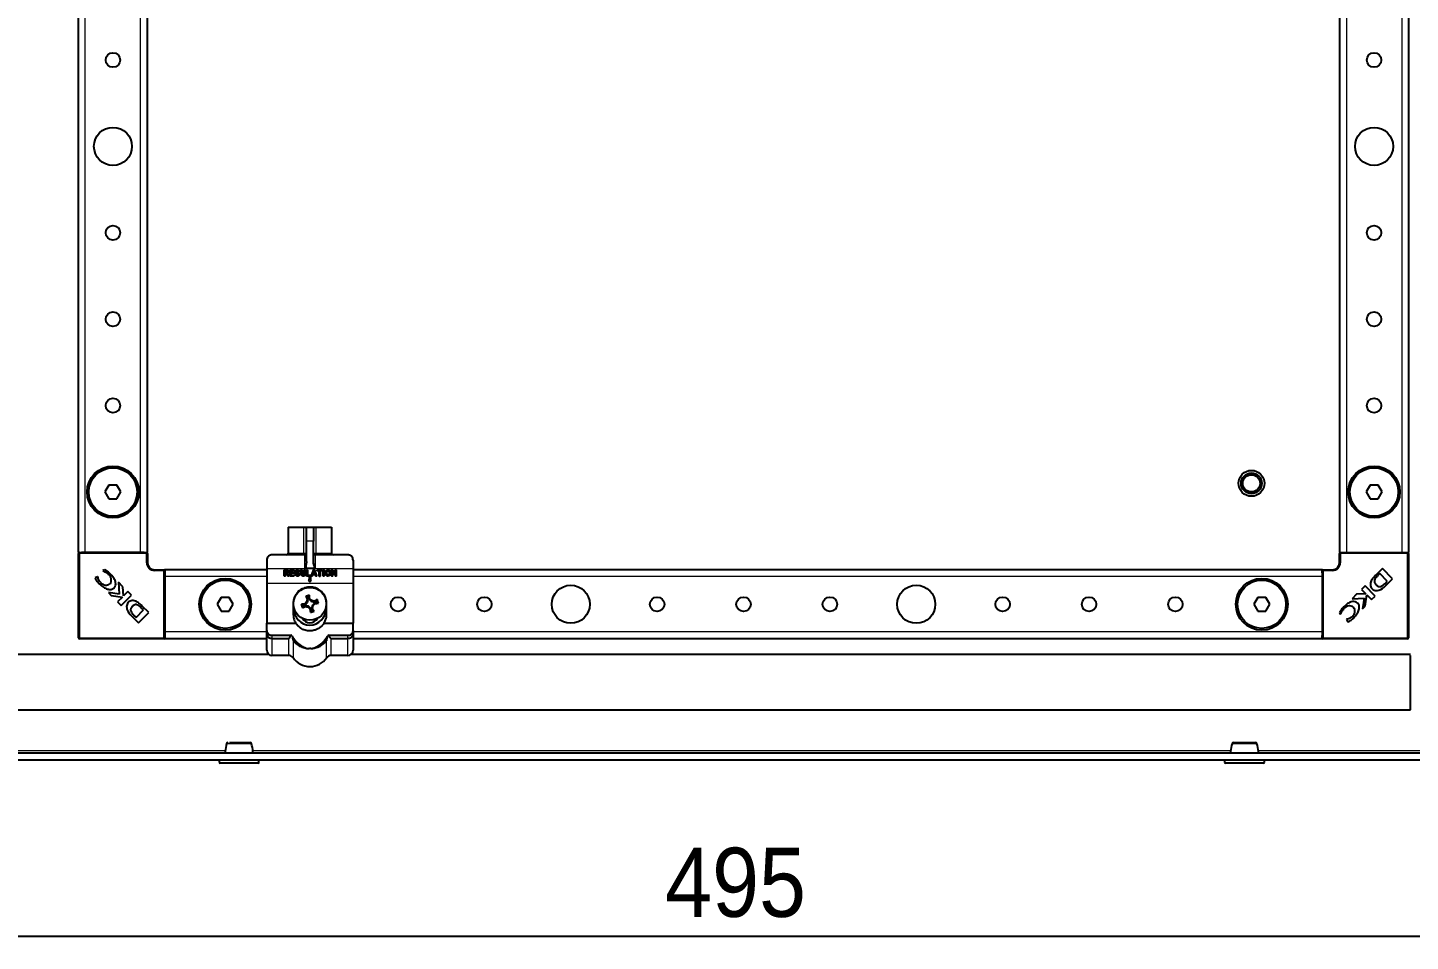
# Model space of a CAD drawing. Header units: millimetres. Extents: x -834 to 1639, y -465 to 1013.
# Drawn here: x -193.9 to 206.3, y -277.7 to -13.3 of the extents above; entities that cross this region are included whole.
import ezdxf

# ---------------------------------------------------------------- set-up
doc = ezdxf.new("R2010")
doc.units = ezdxf.units.MM
doc.linetypes.add('SLD-Сплошная', pattern=[0])
doc.layers.add('FORMAT', color=7, linetype='SLD-Сплошная')
doc.styles.add('SLDTEXTSTYLE0', font='GOTHICI.TTF', dxfattribs={"width": 0.913})
doc.styles.add('SLDTEXTSTYLE1', font='GOTHIC.TTF', dxfattribs={"width": 0.913})
doc.dimstyles.new('SLDDIMSTYLE0', dxfattribs={"dimtxt": 20, "dimasz": 10, "dimexe": 0, "dimexo": 0.0625, "dimgap": 5, "dimtad": 2, "dimdec": 1, "dimrnd": 1e-09, "dimzin": 12, "dimdsep": 46, "dimtxsty": 'SLDTEXTSTYLE0', "dimsah": 1, "dimcen": 0.09, "dimadec": 0, "dimazin": 3, "dimtfac": 1, "dimtofl": 0, "dimtmove": 0, "dimatfit": 3, "dimfxl": 0, "dimfrac": 2, "dimtolj": 1, "dimtzin": 12, "dimarcsym": 0})

# ---------------------------------------------------------------- blocks, each defined once
blk = doc.blocks.new('_D_8')
at = {"layer": 'FORMAT'}
for p, q in [((-234.72, -225.16), (-234.72, -277.15)), ((260.28, -225.16), (260.28, -277.15)), ((-234.72, -276.15), (260.28, -276.15))]:
    blk.add_line(p, q, dxfattribs=at)
for points in [[(-234.72, -276.15), (-224.72, -277.69), (-224.72, -274.61)], [(260.28, -276.15), (250.28, -274.61), (250.28, -277.69)]]:
    blk.add_solid(points, dxfattribs=at)
at = {"layer": 'FORMAT', "insert": (-9.39, -250.6), "char_height": 20, "attachment_point": 1, "style": 'SLDTEXTSTYLE1'}
blk.add_mtext('495', dxfattribs=at)

msp = doc.modelspace()

# ---------------------------------------------------------------- linework, layer by layer
at = {"color": 7, "linetype": 'SLD-Сплошная', "lineweight": 25}
for p, q in [((-179.22, -165.15), (-179.22, 669.85)), ((-159.22, -165.15), (-159.22, 669.85)), ((185.78, 669.85), (185.78, -165.15)), ((205.78, 669.85), (205.78, -165.15)), ((-170.38, -145.65), (-171.53, -147.65)), ((-171.53, -147.65), (-170.38, -149.65)), ((-168.07, -145.65), (-170.38, -145.65)), ((-166.91, -147.65), (-168.07, -145.65)), ((-168.07, -149.65), (-166.91, -147.65)), ((194.62, -145.65), (193.47, -147.65)), ((193.47, -147.65), (194.62, -149.65)), ((196.93, -145.65), (194.62, -145.65)), ((198.09, -147.65), (196.93, -145.65)), ((196.93, -149.65), (198.09, -147.65)), ((-170.38, -149.65), (-168.07, -149.65)), ((194.62, -149.65), (196.93, -149.65)), ((-118.47, -157.85), (-118.47, -165.35)), ((-118.47, -157.85), (-113.95, -157.85)), ((-113.95, -157.85), (-113.22, -157.85)), ((-113.22, -157.85), (-111.22, -157.85)), ((-113.22, -161.85), (-113.22, -157.85)), ((-111.22, -157.85), (-111.22, -161.85)), ((-111.22, -157.85), (-110.5, -157.85)), ((-110.5, -157.85), (-105.97, -157.85)), ((-105.97, -157.85), (-105.97, -165.35)), ((-113.22, -167.79), (-113.22, -161.85)), ((-111.22, -167.78), (-111.22, -161.85)), ((-178.92, -165.15), (-179.22, -165.15)), ((-179.22, -189.85), (-179.22, -165.45)), ((-178.92, -165.15), (-178.28, -165.15)), ((-177.22, -165.15), (-178.28, -165.15)), ((-161.22, -165.15), (-177.22, -165.15)), ((-160.17, -165.15), (-161.22, -165.15)), ((-160.17, -165.15), (-159.52, -165.15)), ((-159.22, -165.15), (-159.52, -165.15)), ((-159.22, -165.45), (-159.22, -168.15)), ((-124.72, -167.35), (-124.72, -169.85)), ((-113.72, -165.85), (-123.22, -165.85)), ((-101.22, -165.85), (-110.72, -165.85)), ((-99.72, -167.35), (-99.72, -169.85)), ((185.78, -165.15), (186.08, -165.15)), ((185.78, -168.15), (185.78, -165.45)), ((186.08, -165.15), (186.72, -165.15)), ((186.72, -165.15), (187.78, -165.15)), ((187.78, -165.15), (203.78, -165.15)), ((203.78, -165.15), (204.83, -165.15)), ((204.83, -165.15), (205.48, -165.15)), ((205.48, -165.15), (205.78, -165.15)), ((205.78, -165.45), (205.78, -189.85)), ((-171.6, -170.15), (-172.11, -170.4)), ((-172.11, -170.4), (-172, -170.51)), ((-157.22, -170.15), (-154.52, -170.15)), ((-124.72, -170.15), (-154.22, -170.15)), ((-154.22, -170.15), (-154.22, -170.45)), ((-154.22, -170.45), (-154.22, -171.09)), ((-154.22, -171.09), (-154.22, -172.15)), ((-124.72, -169.85), (-124.72, -174.1)), ((-119.63, -171.86), (-119.63, -170.2)), ((-119.63, -170.2), (-118.87, -170.2)), ((-118.87, -170.46), (-119.37, -170.46)), ((-119.37, -170.46), (-119.37, -170.97)), ((-119.37, -170.97), (-118.78, -170.97)), ((-119.08, -171.23), (-119.37, -171.23)), ((-119.37, -171.23), (-119.37, -171.86)), ((-118.58, -171.94), (-119.08, -171.23)), ((-118.77, -171.23), (-118.37, -171.8)), ((-118.02, -171.97), (-118.02, -170.2)), ((-118.02, -170.2), (-116.96, -170.2)), ((-116.96, -171.97), (-118.02, -171.97)), ((-116.96, -170.46), (-117.76, -170.46)), ((-117.76, -170.46), (-117.76, -170.87)), ((-117.76, -170.87), (-117.01, -170.87)), ((-117.01, -171.13), (-117.76, -171.13)), ((-117.76, -171.13), (-117.76, -171.71)), ((-117.76, -171.71), (-116.96, -171.71)), ((-115.69, -171.04), (-115.2, -171.04)), ((-115.49, -171.3), (-115.69, -171.3)), ((-115.2, -171.04), (-115.2, -171.34)), ((-114.76, -171.39), (-114.76, -170.31)), ((-114.5, -170.31), (-114.5, -171.39)), ((-113.76, -171.37), (-113.76, -170.31)), ((-113.49, -170.31), (-113.49, -171.37)), ((-113.21, -172), (-113.21, -170.33)), ((-112.14, -172), (-113.21, -172)), ((-112.94, -170.33), (-112.94, -171.73)), ((-112.94, -171.73), (-112.14, -171.73)), ((-111.78, -171.82), (-111.21, -170.28)), ((-111.44, -171.66), (-111.54, -171.91)), ((-110.63, -171.66), (-111.44, -171.66)), ((-111.05, -170.52), (-111.35, -171.4)), ((-111.35, -171.4), (-110.72, -171.4)), ((-110.72, -171.4), (-111.05, -170.52)), ((-110.89, -170.3), (-110.29, -171.82)), ((-110.54, -171.9), (-110.63, -171.66)), ((-109.54, -170.46), (-109.96, -170.46)), ((-109.95, -170.2), (-108.84, -170.2)), ((-109.54, -171.93), (-109.54, -170.46)), ((-108.83, -170.46), (-109.23, -170.46)), ((-109.23, -170.46), (-109.23, -171.93)), ((-108.36, -171.86), (-108.36, -170.33)), ((-108.1, -170.33), (-108.1, -171.86)), ((-105.94, -171.86), (-105.94, -170.3)), ((-104.84, -171.89), (-105.68, -170.62)), ((-105.68, -170.62), (-105.68, -171.86)), ((-105.67, -170.26), (-104.86, -171.49)), ((-104.86, -171.49), (-104.86, -170.31)), ((-104.6, -170.31), (-104.6, -171.86)), ((-99.72, -169.85), (-99.72, -174.1)), ((180.78, -170.15), (-99.72, -170.15)), ((180.78, -170.15), (180.78, -170.45)), ((180.78, -171.09), (180.78, -170.45)), ((180.78, -171.09), (180.78, -172.15)), ((181.08, -170.15), (183.78, -170.15)), ((196.28, -171.68), (196.26, -171.7)), ((198.17, -169.79), (196.28, -171.68)), ((197.43, -171.27), (196.77, -171.95)), ((199.61, -173.46), (197.43, -171.27)), ((201.13, -172.75), (198.17, -169.79)), ((-173.68, -172.21), (-174.37, -172.54)), ((-173.54, -172.35), (-173.68, -172.21)), ((-167.64, -173.77), (-167.46, -177.25)), ((-166.35, -175.06), (-167.64, -173.77)), ((-166.17, -177.72), (-166.35, -175.06)), ((-154.22, -172.15), (-154.22, -188.15)), ((-124.72, -174.1), (-124.72, -185.6)), ((-112.47, -173.2), (-112.72, -173.2)), ((-112.72, -173.2), (-112.22, -173.7)), ((-111.97, -172.2), (-112.47, -172.2)), ((-112.47, -172.2), (-112.47, -173.2)), ((-112.22, -173.7), (-111.72, -173.2)), ((-111.97, -173.2), (-111.97, -172.2)), ((-111.72, -173.2), (-111.97, -173.2)), ((-99.72, -174.1), (-99.72, -185.6)), ((180.78, -172.15), (180.78, -188.15)), ((193.17, -174.8), (192.11, -175.86)), ((192.11, -175.86), (193.35, -177.1)), ((196.13, -177.76), (193.17, -174.8)), ((198.89, -174.2), (199.61, -173.46)), ((199.14, -174.74), (201.13, -172.75)), ((-170.55, -176.78), (-169.76, -177.57)), ((-167.46, -177.25), (-170.55, -176.78)), ((-169.76, -177.57), (-166.49, -178.06)), ((-166.49, -178.06), (-167.88, -179.45)), ((-167.88, -179.45), (-166.83, -180.5)), ((-166.83, -180.5), (-163.87, -177.54)), ((-164.93, -176.48), (-166.17, -177.72)), ((-163.87, -177.54), (-164.93, -176.48)), ((-137.88, -178.15), (-139.03, -180.15)), ((-135.57, -178.15), (-137.88, -178.15)), ((-134.41, -180.15), (-135.57, -178.15)), ((-117.07, -180), (-117.07, -183)), ((-113.63, -180.29), (-113.73, -180.07)), ((-113.63, -180.29), (-112.96, -179.59)), ((-113.13, -177.96), (-113.43, -177.84)), ((-112.96, -179.59), (-113.17, -179.48)), ((-113.13, -177.96), (-112.55, -177.79)), ((-112.73, -178.65), (-113.13, -177.96)), ((-112.73, -178.65), (-112.97, -178.69)), ((-112.96, -179.59), (-112.73, -178.65)), ((-112.55, -177.79), (-112.36, -177.53)), ((-112.55, -177.79), (-112.52, -178.59)), ((-112.52, -178.59), (-112.3, -178.49)), ((-112.52, -178.59), (-111.82, -179.26)), ((-111.82, -179.26), (-111.7, -179.05)), ((-111.82, -179.26), (-110.88, -179.49)), ((-110.82, -179.7), (-111.49, -180.4)), ((-110.88, -179.49), (-110.91, -179.25)), ((-110.88, -179.49), (-110.19, -179.09)), ((-110.02, -179.67), (-110.82, -179.7)), ((-110.82, -179.7), (-110.72, -179.92)), ((-110.19, -179.09), (-110.07, -178.78)), ((-110.19, -179.09), (-110.02, -179.67)), ((-110.02, -179.67), (-109.75, -179.86)), ((-107.37, -183), (-107.37, -180)), ((162.12, -178.15), (160.97, -180.15)), ((164.43, -178.15), (162.12, -178.15)), ((165.59, -180.15), (164.43, -178.15)), ((190.69, -177.27), (189.41, -178.56)), ((189.41, -178.56), (192.88, -178.38)), ((193.35, -177.1), (190.69, -177.27)), ((192.88, -178.38), (192.41, -181.48)), ((193.2, -180.68), (193.69, -177.41)), ((193.69, -177.41), (195.08, -178.8)), ((195.08, -178.8), (196.13, -177.76)), ((-163.82, -183.51), (-161.83, -185.5)), ((-163.27, -183.26), (-162.53, -183.98)), ((-162.53, -183.98), (-160.35, -181.79)), ((-161.83, -185.5), (-158.87, -182.54)), ((-160.35, -181.79), (-161.03, -181.14)), ((-160.76, -180.65), (-160.78, -180.63)), ((-158.87, -182.54), (-160.76, -180.65)), ((-139.03, -180.15), (-137.88, -182.15)), ((-137.88, -182.15), (-135.57, -182.15)), ((-135.57, -182.15), (-134.41, -180.15)), ((-116.87, -181.5), (-117.07, -181.5)), ((-114.43, -180.32), (-114.69, -180.13)), ((-114.43, -180.32), (-113.63, -180.29)), ((-114.26, -180.91), (-114.43, -180.32)), ((-114.26, -180.91), (-114.38, -181.21)), ((-113.57, -180.5), (-114.26, -180.91)), ((-113.57, -180.5), (-113.53, -180.75)), ((-112.63, -180.73), (-113.57, -180.5)), ((-112.63, -180.73), (-112.74, -180.95)), ((-111.93, -181.4), (-112.63, -180.73)), ((-111.93, -181.4), (-112.15, -181.5)), ((-111.9, -182.2), (-112.09, -182.47)), ((-111.9, -182.2), (-111.93, -181.4)), ((-111.31, -182.03), (-111.9, -182.2)), ((-111.49, -180.4), (-111.72, -181.34)), ((-111.72, -181.34), (-111.47, -181.31)), ((-111.72, -181.34), (-111.31, -182.03)), ((-111.49, -180.4), (-111.27, -180.52)), ((-111.31, -182.03), (-111.01, -182.15)), ((-107.37, -181.5), (-107.57, -181.5)), ((160.97, -180.15), (162.12, -182.15)), ((162.12, -182.15), (164.43, -182.15)), ((164.43, -182.15), (165.59, -180.15)), ((185.78, -182.52), (186.03, -183.03)), ((186.03, -183.03), (186.14, -182.92)), ((192.41, -181.48), (193.2, -180.68)), ((-124.72, -187.74), (-124.72, -185.6)), ((-124.72, -185.6), (-116.32, -185.6)), ((-124.72, -188.65), (-124.72, -187.74)), ((-108.13, -185.6), (-99.72, -185.6)), ((-99.72, -187.74), (-99.72, -185.6)), ((-99.72, -187.74), (-99.72, -188.65)), ((187.98, -184.46), (187.84, -184.6)), ((187.84, -184.6), (188.17, -185.29)), ((-154.52, -190.15), (-178.92, -190.15)), ((-154.22, -188.15), (-154.22, -189.2)), ((-154.22, -189.2), (-154.22, -189.85)), ((-154.22, -189.85), (-154.22, -190.15)), ((-124.72, -190.15), (-154.22, -190.15)), ((-124.72, -193.45), (-124.72, -188.65)), ((-123.22, -189.13), (-117.71, -189.13)), ((-123.22, -190.03), (-118.31, -190.03)), ((-106.74, -189.13), (-101.22, -189.13)), ((-106.13, -190.03), (-101.22, -190.03)), ((-99.72, -188.65), (-99.72, -193.45)), ((180.78, -190.15), (-99.72, -190.15)), ((180.78, -188.15), (180.78, -189.2)), ((180.78, -189.85), (180.78, -189.2)), ((180.78, -189.85), (180.78, -190.15)), ((205.48, -190.15), (181.08, -190.15)), ((-124.12, -194.65), (-223.97, -194.65)), ((-118.31, -194.95), (-123.22, -194.95)), ((-101.22, -194.95), (-106.13, -194.95)), ((206.28, -194.65), (-100.32, -194.65)), ((206.28, -210.65), (206.28, -194.97)), ((-226.72, -210.65), (206.28, -210.65)), ((-232.42, -223.15), (257.98, -223.15)), ((155.2, -220.15), (161.39, -220.15)), ((-232.42, -225.15), (257.98, -225.15)), ((-138.47, -225.15), (-138.47, -225.9)), ((-127.22, -226.15), (-138.22, -226.15)), ((-126.97, -225.9), (-126.97, -225.15)), ((152.53, -225.15), (152.53, -225.9)), ((161.29, -226.15), (152.78, -226.15)), ((163.78, -226.15), (161.29, -226.15)), ((164.03, -225.9), (164.03, -225.15))]:
    msp.add_line(p, q, dxfattribs=at)
at = {"color": 7, "linetype": 'SLD-Сплошная', "lineweight": 18}
for p, q in [((-177.22, -165.15), (-177.22, 669.85)), ((-161.22, -165.15), (-161.22, 669.85)), ((187.78, 669.85), (187.78, -165.15)), ((203.78, 669.85), (203.78, -165.15)), ((-113.95, -165.35), (-113.95, -157.85)), ((-110.5, -157.85), (-110.5, -165.35)), ((-111.22, -161.85), (-113.22, -161.85)), ((-179.22, -165.45), (-178.92, -165.45)), ((-178.92, -165.15), (-178.92, -165.45)), ((-178.92, -165.45), (-178.92, -189.85)), ((-159.52, -165.45), (-178.92, -165.45)), ((-159.52, -165.15), (-159.52, -165.45)), ((-159.52, -168.15), (-159.52, -165.45)), ((-159.52, -165.45), (-159.22, -165.45)), ((-118.47, -165.35), (-113.95, -165.35)), ((-113.95, -165.35), (-113.22, -165.35)), ((-113.72, -169.85), (-113.72, -165.85)), ((-113.22, -169.85), (-113.22, -167.79)), ((-111.22, -165.35), (-110.5, -165.35)), ((-110.72, -165.85), (-110.72, -169.77)), ((-110.5, -165.35), (-105.97, -165.35)), ((185.78, -165.45), (186.08, -165.45)), ((186.08, -165.45), (186.08, -165.15)), ((186.08, -165.45), (186.08, -168.15)), ((205.48, -165.45), (186.08, -165.45)), ((205.48, -165.45), (205.48, -165.15)), ((205.48, -189.85), (205.48, -165.45)), ((205.48, -165.45), (205.78, -165.45)), ((-159.22, -168.15), (-159.52, -168.15)), ((-157.22, -170.15), (-157.22, -170.45)), ((-154.52, -170.45), (-157.22, -170.45)), ((-154.52, -170.15), (-154.52, -170.45)), ((-154.52, -189.85), (-154.52, -170.45)), ((-154.52, -170.45), (-154.22, -170.45)), ((-113.72, -169.85), (-124.72, -169.85)), ((-99.72, -169.85), (-113.22, -169.85)), ((180.78, -170.45), (181.08, -170.45)), ((181.08, -170.45), (181.08, -170.15)), ((183.78, -170.45), (181.08, -170.45)), ((181.08, -170.45), (181.08, -189.85)), ((183.78, -170.15), (183.78, -170.45)), ((185.78, -168.15), (186.08, -168.15)), ((-124.72, -172.15), (-154.22, -172.15)), ((-99.72, -174.1), (-124.72, -174.1)), ((180.78, -172.15), (-99.72, -172.15)), ((-178.92, -189.85), (-179.22, -189.85)), ((-178.92, -189.85), (-154.52, -189.85)), ((-178.92, -189.85), (-178.92, -190.15)), ((-154.52, -189.85), (-154.52, -190.15)), ((-154.52, -189.85), (-154.22, -189.85)), ((-124.72, -188.15), (-154.22, -188.15)), ((-123.22, -189.13), (-123.22, -190.03)), ((-123.22, -190.03), (-123.22, -194.95)), ((-118.31, -194.95), (-118.31, -190.03)), ((-117.08, -190.63), (-117.08, -195.6)), ((-107.37, -195.6), (-107.37, -190.63)), ((-106.13, -190.03), (-106.13, -194.95)), ((-101.22, -190.03), (-101.22, -189.13)), ((-101.22, -194.95), (-101.22, -190.03)), ((180.78, -188.15), (-99.72, -188.15)), ((180.78, -189.85), (181.08, -189.85)), ((181.08, -189.85), (205.48, -189.85)), ((181.08, -190.15), (181.08, -189.85)), ((205.48, -189.85), (205.48, -190.15)), ((205.48, -189.85), (205.78, -189.85)), ((-136.69, -222.55), (-232.12, -222.55)), ((154.31, -222.55), (-128.75, -222.55)), ((257.68, -222.55), (162.25, -222.55)), ((-138.47, -225.9), (-126.97, -225.9)), ((152.53, -225.9), (161.42, -225.9)), ((161.42, -225.9), (164.03, -225.9))]:
    msp.add_line(p, q, dxfattribs=at)
at = {"color": 7, "linetype": 'SLD-Сплошная', "lineweight": 18, "flags": 128}
for points in [[(-113.95, -165.35), (-113.95, -165.44), (-113.96, -165.54), (-113.97, -165.62), (-113.99, -165.7), (-114.01, -165.76), (-114.03, -165.81), (-114.06, -165.84), (-114.08, -165.85)], [(-110.36, -165.85), (-110.39, -165.84), (-110.41, -165.81), (-110.44, -165.76), (-110.46, -165.7), (-110.48, -165.62), (-110.49, -165.54), (-110.5, -165.44), (-110.5, -165.35)]]:
    msp.add_lwpolyline(points, dxfattribs=at)
at = {"color": 7, "linetype": 'SLD-Сплошная', "lineweight": 25}
for centre, radius in [((-169.22, -22.65), 2.1), ((195.78, -22.65), 2.1), ((-169.22, -47.65), 5.5), ((195.78, -47.65), 5.5), ((-169.22, -72.65), 2.1), ((195.78, -72.65), 2.1), ((-169.22, -97.65), 2.1), ((195.78, -97.65), 2.1), ((-169.22, -122.65), 2.1), ((195.78, -122.65), 2.1), ((-169.22, -147.65), 7.5), ((-169.22, -147.65), 7), ((160.28, -145.15), 3.75), ((160.28, -145.15), 3), ((160.28, -145.15), 2.5), ((195.78, -147.65), 7.5), ((195.78, -147.65), 7), ((-136.72, -180.15), 7.5), ((-136.72, -180.15), 7), ((-112.22, -180), 4.75), ((-36.72, -180.15), 5.5), ((63.28, -180.15), 5.5), ((163.28, -180.15), 7.5), ((163.28, -180.15), 7), ((-86.72, -180.15), 2.1), ((-61.72, -180.15), 2.1), ((-11.72, -180.15), 2.1), ((13.28, -180.15), 2.1), ((38.28, -180.15), 2.1), ((88.28, -180.15), 2.1), ((113.28, -180.15), 2.1), ((138.28, -180.15), 2.1)]:
    msp.add_circle(centre, radius, dxfattribs=at)
for centre, radius, start, end in [((-178.92, -165.45), 0.3, 90, 180), ((-159.52, -165.45), 0.3, 0, 90), ((-118.97, -165.35), 0.5, 270, 0), ((-113.72, -165.35), 0.5, 270, 0), ((-110.72, -165.35), 0.5, 180, 270), ((-105.47, -165.35), 0.5, 180, 270), ((186.08, -165.45), 0.3, 90, 180), ((205.48, -165.45), 0.3, 0, 90), ((-171.63, -173.07), 1.94, 323.3097, 52.3464), ((-157.22, -168.15), 2, 180, 270), ((-154.52, -170.45), 0.3, 0, 90), ((181.08, -170.45), 0.3, 90, 180), ((183.78, -168.15), 2, 270, 0), ((-171.23, -172.64), 1.97, 218.454, 305.887), ((195.48, -171.54), 4.87, 290.3445, 318.7777), ((194.7, -169.72), 6.12, 306.9888, 313.0744), ((-109.66, -249), 69.05, 93.3769, 94.1768), ((-58.35, -231.55), 75.61, 136.4711, 137.0889), ((-91.93, -249.56), 74.88, 105.834, 106.6907), ((-52.67, -145.06), 69.05, 208.3479, 209.1477), ((-39.79, -197.7), 75.61, 165.4358, 166.0536), ((-181.22, -182.56), 69.05, 3.3769, 4.1768), ((-163.78, -233.87), 75.61, 46.4711, 47.0889), ((-129.93, -252.43), 75.61, 75.4358, 76.0536), ((-166.09, -128.44), 75.61, 316.4711, 317.0889), ((-77.28, -239.55), 69.05, 118.3479, 119.1477), ((-114.78, -111), 69.05, 273.3769, 274.1768), ((-181.79, -200.29), 74.88, 15.834, 16.6907), ((-160.61, -179.85), 4.87, 200.3445, 228.7777), ((-158.8, -179.07), 6.12, 216.9888, 223.0744), ((-112.22, -181.5), 4.65, 180, 0), ((-42.66, -159.7), 74.88, 195.834, 196.6907), ((-147.16, -120.44), 69.05, 298.3479, 299.1477), ((-94.52, -107.56), 75.61, 255.4358, 256.0536), ((-60.67, -126.13), 75.61, 226.4711, 227.0889), ((-43.22, -177.44), 69.05, 183.3769, 184.1768), ((-132.52, -110.43), 74.88, 285.834, 286.6907), ((-184.65, -162.29), 75.61, 345.4358, 346.0536), ((-171.78, -214.94), 69.05, 28.3479, 29.1477), ((188.7, -182.55), 1.94, 53.3097, 142.3464), ((188.27, -182.15), 1.97, 308.454, 35.887), ((-112.22, -183), 2.5, 209.1764, 330.8236), ((-178.92, -189.85), 0.3, 180, 270), ((-154.52, -189.85), 0.3, 270, 0), ((181.08, -189.85), 0.3, 180, 270), ((205.48, -189.85), 0.3, 270, 0), ((-123.22, -193.45), 1.5, 180, 270), ((-118.31, -196.45), 1.5, 34.5604, 90), ((-112.22, -192.25), 5.9, 214.5604, 325.4396), ((-106.13, -196.45), 1.5, 90, 145.4396), ((-101.22, -193.45), 1.5, 270, 0), ((-135.83, -220.65), 0.5, 89.954, 164.439), ((-129.61, -220.65), 0.5, 15.4585, 90.0363), ((155.17, -220.65), 0.5, 89.9772, 164.9354), ((161.39, -220.65), 0.5, 14.5352, 90.0018), ((-138.22, -225.9), 0.25, 180, 270), ((-127.22, -225.9), 0.25, 270, 0), ((152.78, -225.9), 0.25, 180, 270), ((163.78, -225.9), 0.25, 270, 0)]:
    msp.add_arc(centre, radius, start, end, dxfattribs=at)
at = {"color": 7, "linetype": 'SLD-Сплошная', "lineweight": 18}
for centre, start, end in [((-157.22, -168.15), 180, 270), ((183.78, -168.15), 270, 0)]:
    msp.add_arc(centre, 2.3, start, end, dxfattribs=at)
at = {"color": 7, "linetype": 'SLD-Сплошная', "lineweight": 25}
msp.add_ellipse((15315.96, -169.85), major_axis=(15429.18, 0), ratio=0.000259, start_param=3.123591, end_param=3.141593, dxfattribs=at)
for points, knots in [([(-123.22, -165.85), (-123.22, -165.85), (-123.29, -165.85), (-123.64, -165.87), (-124.17, -166.11), (-124.64, -166.69), (-124.7, -167.16), (-124.72, -167.35)], [0, 0, 0, 0, 0.003231, 0.101221, 0.514725, 0.80586, 1, 1, 1, 1]), ([(-113.22, -167.79), (-113.26, -168.12), (-113.34, -168.82), (-113.6, -169.49), (-113.72, -169.84), (-113.72, -169.85)], [0, 0, 0, 0, 0.475461, 0.994056, 1, 1, 1, 1]), ([(-110.72, -169.77), (-110.72, -169.77), (-110.73, -169.77), (-110.73, -169.77), (-110.75, -169.75), (-110.78, -169.67), (-110.9, -169.34), (-111.12, -168.71), (-111.19, -168.11), (-111.22, -167.78)], [0, 0, 0, 0, 0.00167, 0.003889, 0.009531, 0.034361, 0.132751, 0.526214, 1, 1, 1, 1]), ([(-99.72, -167.35), (-99.75, -167.16), (-99.8, -166.69), (-100.27, -166.11), (-100.8, -165.87), (-101.15, -165.85), (-101.22, -165.85), (-101.22, -165.85)], [0, 0, 0, 0, 0.19414, 0.485275, 0.898779, 0.996769, 1, 1, 1, 1]), ([(-172, -170.51), (-171.68, -170.65), (-171.11, -170.91), (-170.65, -171.34), (-170.44, -171.54)], [0, 0, 0, 0, 0.547643, 1, 1, 1, 1]), ([(-170.08, -171.25), (-170.35, -171.01), (-170.81, -170.58), (-171.36, -170.28), (-171.6, -170.15)], [0, 0, 0, 0, 0.577653, 1, 1, 1, 1]), ([(-168.96, -175.48), (-168.83, -175.32), (-168.54, -174.98), (-168.38, -174.29), (-168.51, -173.41), (-169.07, -172.34), (-169.71, -171.65), (-170.08, -171.25)], [0, 0, 0, 0, 0.1305321, 0.2660311, 0.4239974, 0.666819, 1, 1, 1, 1]), ([(-119.51, -172), (-119.53, -172), (-119.57, -171.99), (-119.61, -171.96), (-119.63, -171.91), (-119.63, -171.88), (-119.63, -171.86)], [0, 0, 0, 0, 0.280437, 0.558281, 0.778899, 1, 1, 1, 1]), ([(-119.37, -171.86), (-119.37, -171.88), (-119.37, -171.93), (-119.41, -171.98), (-119.46, -171.99), (-119.49, -172), (-119.51, -172)], [0, 0, 0, 0, 0.2804979, 0.5583245, 0.7788676, 1, 1, 1, 1]), ([(-118.87, -170.2), (-118.8, -170.2), (-118.66, -170.22), (-118.55, -170.3), (-118.5, -170.34)], [0, 0, 0, 0, 0.559747, 1, 1, 1, 1]), ([(-118.68, -170.53), (-118.71, -170.51), (-118.77, -170.47), (-118.84, -170.46), (-118.87, -170.46)], [0, 0, 0, 0, 0.559136, 1, 1, 1, 1]), ([(-118.78, -170.97), (-118.76, -170.96), (-118.72, -170.95), (-118.69, -170.93), (-118.67, -170.92)], [0, 0, 0, 0, 0.558174, 1, 1, 1, 1]), ([(-118.53, -171.14), (-118.57, -171.17), (-118.65, -171.21), (-118.73, -171.22), (-118.77, -171.23)], [0, 0, 0, 0, 0.56031, 1, 1, 1, 1]), ([(-118.6, -170.72), (-118.6, -170.68), (-118.61, -170.61), (-118.66, -170.55), (-118.68, -170.53)], [0, 0, 0, 0, 0.559692, 1, 1, 1, 1]), ([(-118.67, -170.92), (-118.66, -170.9), (-118.63, -170.88), (-118.6, -170.81), (-118.6, -170.76), (-118.6, -170.72)], [0, 0, 0, 0, 0.279917, 0.56006, 1, 1, 1, 1]), ([(-118.49, -172), (-118.5, -172), (-118.52, -171.99), (-118.56, -171.98), (-118.57, -171.95), (-118.58, -171.94)], [0, 0, 0, 0, 0.28022, 0.561305, 1, 1, 1, 1]), ([(-118.34, -170.72), (-118.34, -170.81), (-118.36, -170.98), (-118.48, -171.09), (-118.53, -171.14)], [0, 0, 0, 0, 0.559457, 1, 1, 1, 1]), ([(-118.5, -170.34), (-118.45, -170.4), (-118.35, -170.51), (-118.34, -170.66), (-118.34, -170.72)], [0, 0, 0, 0, 0.558947, 1, 1, 1, 1]), ([(-118.34, -171.87), (-118.34, -171.89), (-118.35, -171.93), (-118.39, -171.97), (-118.44, -171.99), (-118.47, -172), (-118.49, -172)], [0, 0, 0, 0, 0.278138, 0.558544, 0.779161, 1, 1, 1, 1]), ([(-118.37, -171.8), (-118.36, -171.81), (-118.34, -171.83), (-118.34, -171.86), (-118.34, -171.87)], [0, 0, 0, 0, 0.561079, 1, 1, 1, 1]), ([(-117.01, -170.87), (-116.99, -170.87), (-116.95, -170.87), (-116.89, -170.9), (-116.86, -170.95), (-116.86, -170.98), (-116.86, -171)], [0, 0, 0, 0, 0.280945, 0.559897, 0.779525, 1, 1, 1, 1]), ([(-116.86, -171), (-116.86, -171.02), (-116.86, -171.07), (-116.92, -171.13), (-116.98, -171.13), (-117.01, -171.13)], [0, 0, 0, 0, 0.281099, 0.559768, 1, 1, 1, 1]), ([(-116.96, -170.2), (-116.94, -170.2), (-116.9, -170.2), (-116.84, -170.23), (-116.81, -170.28), (-116.81, -170.31), (-116.81, -170.33)], [0, 0, 0, 0, 0.280872, 0.559701, 0.779382, 1, 1, 1, 1]), ([(-116.81, -170.33), (-116.81, -170.35), (-116.81, -170.4), (-116.87, -170.46), (-116.93, -170.46), (-116.96, -170.46)], [0, 0, 0, 0, 0.2810527, 0.5596626, 1, 1, 1, 1]), ([(-116.96, -171.71), (-116.94, -171.71), (-116.9, -171.71), (-116.84, -171.74), (-116.81, -171.79), (-116.81, -171.82), (-116.81, -171.84)], [0, 0, 0, 0, 0.280912, 0.559714, 0.779499, 1, 1, 1, 1]), ([(-116.81, -171.84), (-116.81, -171.86), (-116.81, -171.91), (-116.87, -171.97), (-116.93, -171.97), (-116.96, -171.97)], [0, 0, 0, 0, 0.281214, 0.559901, 1, 1, 1, 1]), ([(-116.47, -171.1), (-116.46, -170.96), (-116.45, -170.72), (-116.32, -170.52), (-116.27, -170.43)], [0, 0, 0, 0, 0.56034, 1, 1, 1, 1]), ([(-116.28, -171.7), (-116.34, -171.6), (-116.45, -171.41), (-116.46, -171.2), (-116.47, -171.1)], [0, 0, 0, 0, 0.5593467, 1, 1, 1, 1]), ([(-115.75, -172), (-115.81, -171.99), (-115.92, -171.98), (-116.12, -171.89), (-116.22, -171.78), (-116.28, -171.7)], [0, 0, 0, 0, 0.2803143, 0.5605072, 1, 1, 1, 1]), ([(-116.27, -170.43), (-116.19, -170.35), (-116.06, -170.2), (-115.86, -170.18), (-115.78, -170.17)], [0, 0, 0, 0, 0.5592171, 1, 1, 1, 1]), ([(-115.79, -170.44), (-115.82, -170.44), (-115.9, -170.45), (-116.02, -170.52), (-116.18, -170.73), (-116.19, -170.95), (-116.2, -171.1)], [0, 0, 0, 0, 0.125332, 0.250695, 0.500738, 1, 1, 1, 1]), ([(-116.2, -171.1), (-116.2, -171.18), (-116.19, -171.34), (-116.11, -171.47), (-116.08, -171.53)], [0, 0, 0, 0, 0.55998, 1, 1, 1, 1]), ([(-116.08, -171.53), (-116.04, -171.59), (-115.95, -171.7), (-115.82, -171.72), (-115.76, -171.73)], [0, 0, 0, 0, 0.560858, 1, 1, 1, 1]), ([(-115.82, -171.17), (-115.82, -171.15), (-115.81, -171.11), (-115.78, -171.06), (-115.73, -171.04), (-115.7, -171.04), (-115.69, -171.04)], [0, 0, 0, 0, 0.280637, 0.55889, 0.779144, 1, 1, 1, 1]), ([(-115.69, -171.3), (-115.71, -171.3), (-115.75, -171.3), (-115.8, -171.26), (-115.82, -171.22), (-115.82, -171.19), (-115.82, -171.17)], [0, 0, 0, 0, 0.280664, 0.558735, 0.779002, 1, 1, 1, 1]), ([(-115.6, -170.49), (-115.63, -170.47), (-115.69, -170.44), (-115.76, -170.44), (-115.79, -170.44)], [0, 0, 0, 0, 0.558634, 1, 1, 1, 1]), ([(-115.78, -170.17), (-115.71, -170.18), (-115.59, -170.18), (-115.48, -170.24), (-115.43, -170.27)], [0, 0, 0, 0, 0.560514, 1, 1, 1, 1]), ([(-115.76, -171.73), (-115.73, -171.73), (-115.67, -171.73), (-115.57, -171.68), (-115.54, -171.61), (-115.52, -171.56)], [0, 0, 0, 0, 0.281265, 0.561609, 1, 1, 1, 1]), ([(-115.4, -171.87), (-115.46, -171.91), (-115.57, -171.99), (-115.69, -171.99), (-115.75, -172)], [0, 0, 0, 0, 0.558998, 1, 1, 1, 1]), ([(-115.49, -170.6), (-115.51, -170.58), (-115.54, -170.53), (-115.58, -170.5), (-115.6, -170.49)], [0, 0, 0, 0, 0.560467, 1, 1, 1, 1]), ([(-115.52, -171.56), (-115.51, -171.52), (-115.49, -171.43), (-115.49, -171.34), (-115.49, -171.3)], [0, 0, 0, 0, 0.559597, 1, 1, 1, 1]), ([(-115.38, -170.66), (-115.41, -170.66), (-115.45, -170.65), (-115.48, -170.62), (-115.49, -170.6)], [0, 0, 0, 0, 0.558039, 1, 1, 1, 1]), ([(-115.43, -170.27), (-115.39, -170.3), (-115.33, -170.35), (-115.28, -170.42), (-115.26, -170.45)], [0, 0, 0, 0, 0.559542, 1, 1, 1, 1]), ([(-115.2, -171.34), (-115.2, -171.45), (-115.21, -171.65), (-115.35, -171.8), (-115.4, -171.87)], [0, 0, 0, 0, 0.560493, 1, 1, 1, 1]), ([(-115.23, -170.54), (-115.23, -170.56), (-115.24, -170.6), (-115.29, -170.64), (-115.34, -170.66), (-115.37, -170.66), (-115.38, -170.66)], [0, 0, 0, 0, 0.277709, 0.558209, 0.77892, 1, 1, 1, 1]), ([(-115.26, -170.45), (-115.25, -170.47), (-115.24, -170.49), (-115.23, -170.52), (-115.23, -170.54)], [0, 0, 0, 0, 0.560691, 1, 1, 1, 1]), ([(-114.76, -170.31), (-114.76, -170.29), (-114.76, -170.25), (-114.73, -170.2), (-114.69, -170.18), (-114.66, -170.18), (-114.64, -170.17)], [0, 0, 0, 0, 0.280849, 0.55949, 0.779158, 1, 1, 1, 1]), ([(-114.55, -171.86), (-114.62, -171.79), (-114.74, -171.65), (-114.76, -171.47), (-114.76, -171.39)], [0, 0, 0, 0, 0.558332, 1, 1, 1, 1]), ([(-114.64, -170.17), (-114.62, -170.18), (-114.58, -170.18), (-114.53, -170.21), (-114.5, -170.26), (-114.5, -170.29), (-114.5, -170.31)], [0, 0, 0, 0, 0.2809103, 0.559174, 0.7791663, 1, 1, 1, 1]), ([(-114.11, -172), (-114.2, -171.99), (-114.36, -171.99), (-114.49, -171.9), (-114.55, -171.86)], [0, 0, 0, 0, 0.55925, 1, 1, 1, 1]), ([(-114.5, -171.39), (-114.5, -171.44), (-114.49, -171.55), (-114.41, -171.62), (-114.38, -171.66)], [0, 0, 0, 0, 0.5603128, 1, 1, 1, 1]), ([(-114.38, -171.66), (-114.34, -171.68), (-114.26, -171.73), (-114.17, -171.73), (-114.13, -171.73)], [0, 0, 0, 0, 0.559441, 1, 1, 1, 1]), ([(-114.13, -171.73), (-114.07, -171.73), (-113.96, -171.72), (-113.83, -171.63), (-113.76, -171.5), (-113.76, -171.41), (-113.76, -171.37)], [0, 0, 0, 0, 0.280935, 0.559487, 0.779245, 1, 1, 1, 1]), ([(-113.49, -171.37), (-113.5, -171.47), (-113.51, -171.65), (-113.67, -171.87), (-113.89, -171.97), (-114.03, -171.99), (-114.11, -172)], [0, 0, 0, 0, 0.280416, 0.558636, 0.778958, 1, 1, 1, 1]), ([(-113.76, -170.31), (-113.76, -170.29), (-113.75, -170.25), (-113.73, -170.2), (-113.68, -170.18), (-113.65, -170.18), (-113.64, -170.17)], [0, 0, 0, 0, 0.2809, 0.559498, 0.779148, 1, 1, 1, 1]), ([(-113.64, -170.17), (-113.61, -170.18), (-113.57, -170.18), (-113.52, -170.21), (-113.5, -170.26), (-113.49, -170.29), (-113.49, -170.31)], [0, 0, 0, 0, 0.280888, 0.559023, 0.779155, 1, 1, 1, 1]), ([(-113.21, -170.33), (-113.2, -170.31), (-113.2, -170.28), (-113.18, -170.23), (-113.13, -170.2), (-113.1, -170.2), (-113.08, -170.2)], [0, 0, 0, 0, 0.280912, 0.559405, 0.779108, 1, 1, 1, 1]), ([(-113.08, -170.2), (-113.06, -170.2), (-113.02, -170.2), (-112.97, -170.23), (-112.94, -170.28), (-112.94, -170.32), (-112.94, -170.33)], [0, 0, 0, 0, 0.280813, 0.559099, 0.77917, 1, 1, 1, 1]), ([(-112.14, -171.73), (-112.12, -171.73), (-112.08, -171.74), (-112.02, -171.76), (-111.99, -171.81), (-111.99, -171.85), (-111.99, -171.86)], [0, 0, 0, 0, 0.280855, 0.559718, 0.779518, 1, 1, 1, 1]), ([(-111.99, -171.86), (-111.99, -171.89), (-111.99, -171.93), (-112.05, -171.99), (-112.11, -171.99), (-112.14, -172)], [0, 0, 0, 0, 0.2812663, 0.5600784, 1, 1, 1, 1]), ([(-111.79, -171.87), (-111.79, -171.86), (-111.79, -171.84), (-111.78, -171.83), (-111.78, -171.82)], [0, 0, 0, 0, 0.559504, 1, 1, 1, 1]), ([(-111.67, -172), (-111.69, -171.99), (-111.72, -171.99), (-111.76, -171.96), (-111.79, -171.92), (-111.79, -171.89), (-111.79, -171.87)], [0, 0, 0, 0, 0.279579, 0.559194, 0.779582, 1, 1, 1, 1]), ([(-111.54, -171.91), (-111.54, -171.92), (-111.55, -171.95), (-111.6, -171.99), (-111.64, -171.99), (-111.67, -172)], [0, 0, 0, 0, 0.28077, 0.560807, 1, 1, 1, 1]), ([(-111.21, -170.28), (-111.2, -170.27), (-111.19, -170.23), (-111.14, -170.18), (-111.09, -170.18), (-111.06, -170.17)], [0, 0, 0, 0, 0.281465, 0.561772, 1, 1, 1, 1]), ([(-111.06, -170.17), (-111.04, -170.18), (-110.99, -170.18), (-110.92, -170.22), (-110.9, -170.27), (-110.89, -170.3)], [0, 0, 0, 0, 0.281226, 0.561522, 1, 1, 1, 1]), ([(-110.43, -172), (-110.44, -172), (-110.47, -171.99), (-110.52, -171.96), (-110.53, -171.92), (-110.54, -171.9)], [0, 0, 0, 0, 0.280695, 0.560335, 1, 1, 1, 1]), ([(-110.28, -171.87), (-110.28, -171.89), (-110.29, -171.93), (-110.33, -171.97), (-110.38, -171.99), (-110.41, -172), (-110.43, -172)], [0, 0, 0, 0, 0.278517, 0.558613, 0.779333, 1, 1, 1, 1]), ([(-110.29, -171.82), (-110.29, -171.83), (-110.28, -171.85), (-110.28, -171.86), (-110.28, -171.87)], [0, 0, 0, 0, 0.560081, 1, 1, 1, 1]), ([(-110.09, -170.33), (-110.09, -170.31), (-110.09, -170.27), (-110.05, -170.22), (-110, -170.2), (-109.97, -170.2), (-109.95, -170.2)], [0, 0, 0, 0, 0.280713, 0.558701, 0.779045, 1, 1, 1, 1]), ([(-109.96, -170.46), (-109.98, -170.46), (-110.02, -170.46), (-110.07, -170.43), (-110.09, -170.38), (-110.09, -170.35), (-110.09, -170.33)], [0, 0, 0, 0, 0.2807603, 0.5588212, 0.7789154, 1, 1, 1, 1]), ([(-109.39, -172.07), (-109.42, -172.07), (-109.46, -172.07), (-109.51, -172.03), (-109.54, -171.98), (-109.54, -171.95), (-109.54, -171.93)], [0, 0, 0, 0, 0.280822, 0.559059, 0.779094, 1, 1, 1, 1]), ([(-109.23, -171.93), (-109.23, -171.95), (-109.23, -172), (-109.3, -172.06), (-109.36, -172.07), (-109.39, -172.07)], [0, 0, 0, 0, 0.280801, 0.559621, 1, 1, 1, 1]), ([(-108.84, -170.2), (-108.81, -170.2), (-108.77, -170.2), (-108.71, -170.23), (-108.68, -170.28), (-108.68, -170.31), (-108.68, -170.33)], [0, 0, 0, 0, 0.280951, 0.559967, 0.779431, 1, 1, 1, 1]), ([(-108.68, -170.33), (-108.68, -170.35), (-108.68, -170.4), (-108.74, -170.46), (-108.8, -170.46), (-108.83, -170.46)], [0, 0, 0, 0, 0.281019, 0.559679, 1, 1, 1, 1]), ([(-108.36, -170.33), (-108.36, -170.31), (-108.36, -170.27), (-108.33, -170.22), (-108.29, -170.2), (-108.26, -170.2), (-108.24, -170.2)], [0, 0, 0, 0, 0.280828, 0.559417, 0.779393, 1, 1, 1, 1]), ([(-108.24, -172), (-108.26, -172), (-108.3, -171.99), (-108.35, -171.96), (-108.36, -171.91), (-108.36, -171.88), (-108.36, -171.86)], [0, 0, 0, 0, 0.280437, 0.558281, 0.778899, 1, 1, 1, 1]), ([(-108.24, -170.2), (-108.22, -170.2), (-108.18, -170.2), (-108.13, -170.23), (-108.1, -170.28), (-108.1, -170.31), (-108.1, -170.33)], [0, 0, 0, 0, 0.2807653, 0.5591779, 0.7791749, 1, 1, 1, 1]), ([(-108.1, -171.86), (-108.1, -171.88), (-108.1, -171.93), (-108.14, -171.98), (-108.19, -171.99), (-108.23, -172), (-108.24, -172)], [0, 0, 0, 0, 0.280518, 0.5583, 0.778735, 1, 1, 1, 1]), ([(-107.64, -171.09), (-107.64, -170.97), (-107.62, -170.75), (-107.52, -170.55), (-107.47, -170.47)], [0, 0, 0, 0, 0.559914, 1, 1, 1, 1]), ([(-107.46, -171.71), (-107.52, -171.61), (-107.63, -171.41), (-107.64, -171.19), (-107.64, -171.09)], [0, 0, 0, 0, 0.559149, 1, 1, 1, 1]), ([(-107.47, -170.47), (-107.41, -170.38), (-107.28, -170.22), (-107.08, -170.19), (-107, -170.17)], [0, 0, 0, 0, 0.560137, 1, 1, 1, 1]), ([(-106.97, -172), (-107.02, -171.99), (-107.13, -171.98), (-107.32, -171.89), (-107.41, -171.78), (-107.46, -171.71)], [0, 0, 0, 0, 0.280367, 0.560574, 1, 1, 1, 1]), ([(-107.28, -170.64), (-107.32, -170.72), (-107.38, -170.87), (-107.38, -171.03), (-107.38, -171.09)], [0, 0, 0, 0, 0.559075, 1, 1, 1, 1]), ([(-107.38, -171.09), (-107.38, -171.18), (-107.37, -171.34), (-107.3, -171.48), (-107.27, -171.54)], [0, 0, 0, 0, 0.560273, 1, 1, 1, 1]), ([(-107, -170.44), (-107.03, -170.44), (-107.1, -170.45), (-107.21, -170.52), (-107.25, -170.6), (-107.28, -170.64)], [0, 0, 0, 0, 0.279832, 0.559843, 1, 1, 1, 1]), ([(-107.27, -171.54), (-107.23, -171.6), (-107.15, -171.7), (-107.02, -171.72), (-106.97, -171.73)], [0, 0, 0, 0, 0.560567, 1, 1, 1, 1]), ([(-107, -170.17), (-106.94, -170.18), (-106.82, -170.19), (-106.62, -170.28), (-106.52, -170.4), (-106.46, -170.47)], [0, 0, 0, 0, 0.280496, 0.560765, 1, 1, 1, 1]), ([(-106.66, -170.64), (-106.7, -170.58), (-106.79, -170.46), (-106.93, -170.45), (-107, -170.44)], [0, 0, 0, 0, 0.5595959, 1, 1, 1, 1]), ([(-106.97, -171.73), (-106.93, -171.73), (-106.86, -171.72), (-106.74, -171.66), (-106.68, -171.58), (-106.65, -171.54)], [0, 0, 0, 0, 0.280435, 0.560605, 1, 1, 1, 1]), ([(-106.45, -171.71), (-106.53, -171.8), (-106.67, -171.96), (-106.88, -171.99), (-106.97, -172)], [0, 0, 0, 0, 0.559137, 1, 1, 1, 1]), ([(-106.54, -171.09), (-106.55, -171.01), (-106.55, -170.85), (-106.62, -170.71), (-106.66, -170.64)], [0, 0, 0, 0, 0.560046, 1, 1, 1, 1]), ([(-106.65, -171.54), (-106.61, -171.46), (-106.55, -171.32), (-106.54, -171.16), (-106.54, -171.09)], [0, 0, 0, 0, 0.559133, 1, 1, 1, 1]), ([(-106.46, -170.47), (-106.4, -170.58), (-106.3, -170.77), (-106.28, -171), (-106.28, -171.09)], [0, 0, 0, 0, 0.559312, 1, 1, 1, 1]), ([(-106.28, -171.09), (-106.29, -171.22), (-106.3, -171.44), (-106.41, -171.63), (-106.45, -171.71)], [0, 0, 0, 0, 0.559865, 1, 1, 1, 1]), ([(-105.94, -170.3), (-105.94, -170.28), (-105.94, -170.25), (-105.91, -170.2), (-105.87, -170.18), (-105.84, -170.18), (-105.82, -170.17)], [0, 0, 0, 0, 0.280941, 0.559114, 0.779089, 1, 1, 1, 1]), ([(-105.82, -172), (-105.84, -172), (-105.88, -171.99), (-105.94, -171.94), (-105.94, -171.89), (-105.94, -171.86)], [0, 0, 0, 0, 0.281503, 0.560294, 1, 1, 1, 1]), ([(-105.82, -170.17), (-105.81, -170.18), (-105.77, -170.18), (-105.72, -170.2), (-105.69, -170.23), (-105.67, -170.26)], [0, 0, 0, 0, 0.280638, 0.560877, 1, 1, 1, 1]), ([(-105.68, -171.86), (-105.68, -171.88), (-105.68, -171.92), (-105.72, -171.97), (-105.77, -171.99), (-105.81, -172), (-105.82, -172)], [0, 0, 0, 0, 0.280569, 0.558477, 0.77887, 1, 1, 1, 1]), ([(-104.86, -170.31), (-104.86, -170.29), (-104.86, -170.25), (-104.83, -170.2), (-104.79, -170.18), (-104.76, -170.18), (-104.74, -170.17)], [0, 0, 0, 0, 0.280888, 0.559482, 0.77927, 1, 1, 1, 1]), ([(-104.72, -172), (-104.74, -171.99), (-104.77, -171.99), (-104.81, -171.95), (-104.83, -171.91), (-104.84, -171.89)], [0, 0, 0, 0, 0.278585, 0.558866, 1, 1, 1, 1]), ([(-104.74, -170.17), (-104.72, -170.18), (-104.68, -170.18), (-104.63, -170.21), (-104.6, -170.26), (-104.6, -170.29), (-104.6, -170.31)], [0, 0, 0, 0, 0.280836, 0.55925, 0.779182, 1, 1, 1, 1]), ([(-104.6, -171.86), (-104.6, -171.88), (-104.6, -171.92), (-104.63, -171.97), (-104.68, -171.99), (-104.71, -172), (-104.72, -172)], [0, 0, 0, 0, 0.280953, 0.559391, 0.779073, 1, 1, 1, 1]), ([(196.26, -171.7), (196.19, -171.78), (196.03, -171.94), (195.88, -172.1), (195.81, -172.19)], [0, 0, 0, 0, 0.486421, 1, 1, 1, 1]), ([(196.77, -171.95), (196.58, -172.15), (196.23, -172.52), (195.9, -173.06), (195.84, -173.51), (195.91, -173.85), (196.1, -174.2), (196.29, -174.41), (196.4, -174.53)], [0, 0, 0, 0, 0.2746757, 0.5030419, 0.607381, 0.7165791, 0.8434117, 1, 1, 1, 1]), ([(-174.37, -172.54), (-174.18, -172.88), (-173.84, -173.51), (-173.36, -174.03), (-173.13, -174.28)], [0, 0, 0, 0, 0.5368, 1, 1, 1, 1]), ([(-172.77, -173.86), (-172.99, -173.6), (-173.36, -173.15), (-173.49, -172.59), (-173.54, -172.35)], [0, 0, 0, 0, 0.579608, 1, 1, 1, 1]), ([(-173.13, -174.28), (-172.76, -174.61), (-172.06, -175.22), (-170.89, -175.77), (-169.95, -175.91), (-169.31, -175.76), (-169.08, -175.57), (-168.96, -175.48)], [0, 0, 0, 0, 0.315674, 0.58952, 0.813199, 0.909026, 1, 1, 1, 1]), ([(-107.37, -180), (-107.42, -179.49), (-107.5, -178.48), (-108.28, -177.02), (-109.47, -175.9), (-110.93, -175.23), (-112.55, -175.07), (-114.15, -175.45), (-115.53, -176.33), (-116.51, -177.57), (-117.01, -178.87), (-117.05, -179.66), (-117.07, -180)], [0, 0, 0, 0, 0.108524, 0.217459, 0.318088, 0.417791, 0.519828, 0.622975, 0.725929, 0.827131, 0.926323, 1, 1, 1, 1]), ([(195.13, -173.03), (195.02, -173.23), (194.81, -173.62), (194.7, -174.26), (194.73, -174.85), (194.93, -175.38), (195.29, -175.82), (195.81, -176.11), (196.46, -176.23), (196.92, -176.15), (197.17, -176.1)], [0, 0, 0, 0, 0.138091, 0.265455, 0.384013, 0.496103, 0.605759, 0.71979, 0.847662, 1, 1, 1, 1]), ([(195.81, -172.19), (195.67, -172.33), (195.43, -172.6), (195.22, -172.9), (195.13, -173.03)], [0, 0, 0, 0, 0.55183, 1, 1, 1, 1]), ([(196.4, -174.53), (196.5, -174.62), (196.67, -174.79), (196.95, -174.97), (197.22, -175.06), (197.55, -175.06), (197.95, -174.91), (198.23, -174.72), (198.39, -174.62)], [0, 0, 0, 0, 0.176808, 0.319231, 0.43938, 0.552395, 0.749205, 1, 1, 1, 1]), ([(-162.11, -179.5), (-162.31, -179.39), (-162.7, -179.18), (-163.33, -179.06), (-163.93, -179.1), (-164.46, -179.3), (-164.9, -179.66), (-165.19, -180.18), (-165.3, -180.83), (-165.22, -181.29), (-165.18, -181.54)], [0, 0, 0, 0, 0.138091, 0.265455, 0.384013, 0.496103, 0.605759, 0.71979, 0.847662, 1, 1, 1, 1]), ([(-161.26, -180.17), (-161.41, -180.04), (-161.68, -179.8), (-161.98, -179.59), (-162.11, -179.5)], [0, 0, 0, 0, 0.55183, 1, 1, 1, 1]), ([(191.11, -179.89), (190.95, -179.75), (190.61, -179.47), (189.92, -179.3), (189.04, -179.43), (187.97, -180), (187.28, -180.64), (186.88, -181.01)], [0, 0, 0, 0, 0.130532, 0.266031, 0.423997, 0.666819, 1, 1, 1, 1]), ([(189.91, -184.05), (190.24, -183.68), (190.85, -182.99), (191.4, -181.82), (191.54, -180.87), (191.39, -180.23), (191.2, -180), (191.11, -179.89)], [0, 0, 0, 0, 0.315674, 0.58952, 0.813199, 0.909026, 1, 1, 1, 1]), ([(-163.61, -180.77), (-163.7, -180.87), (-163.86, -181.04), (-164.04, -181.32), (-164.14, -181.59), (-164.14, -181.92), (-163.98, -182.32), (-163.8, -182.6), (-163.69, -182.76)], [0, 0, 0, 0, 0.176808, 0.319231, 0.43938, 0.552395, 0.749205, 1, 1, 1, 1]), ([(-161.03, -181.14), (-161.23, -180.95), (-161.6, -180.6), (-162.13, -180.27), (-162.58, -180.21), (-162.93, -180.28), (-163.28, -180.47), (-163.49, -180.66), (-163.61, -180.77)], [0, 0, 0, 0, 0.274676, 0.503042, 0.607381, 0.716579, 0.843412, 1, 1, 1, 1]), ([(-160.78, -180.63), (-160.86, -180.56), (-161.01, -180.4), (-161.18, -180.25), (-161.26, -180.17)], [0, 0, 0, 0, 0.486421, 1, 1, 1, 1]), ([(-117.07, -183), (-116.99, -183.62), (-116.82, -184.9), (-116.35, -185.54), (-116.32, -185.59), (-116.32, -185.6)], [0, 0, 0, 0, 0.417668, 0.852903, 1, 1, 1, 1]), ([(-108.13, -185.6), (-108.08, -185.52), (-107.97, -185.35), (-107.45, -184.28), (-107.39, -183.29), (-107.37, -183)], [0, 0, 0, 0, 0.378823, 0.812228, 1, 1, 1, 1]), ([(186.88, -181.01), (186.64, -181.27), (186.21, -181.74), (185.91, -182.29), (185.78, -182.52)], [0, 0, 0, 0, 0.577653, 1, 1, 1, 1]), ([(186.14, -182.92), (186.28, -182.61), (186.54, -182.04), (186.97, -181.57), (187.17, -181.37)], [0, 0, 0, 0, 0.5476433, 1, 1, 1, 1]), ([(189.49, -183.69), (189.23, -183.91), (188.78, -184.29), (188.22, -184.41), (187.98, -184.46)], [0, 0, 0, 0, 0.5796082, 1, 1, 1, 1]), ([(188.17, -185.29), (188.51, -185.11), (189.14, -184.77), (189.67, -184.28), (189.91, -184.05)], [0, 0, 0, 0, 0.5368, 1, 1, 1, 1]), ([(-124.72, -187.74), (-124.71, -187.88), (-124.68, -188.16), (-124.44, -188.57), (-124.08, -188.9), (-123.65, -189.1), (-123.35, -189.12), (-123.22, -189.13)], [0, 0, 0, 0, 0.205683, 0.411346, 0.618649, 0.832339, 1, 1, 1, 1]), ([(-108.13, -185.6), (-108.15, -185.63), (-108.19, -185.7), (-108.55, -186.2), (-109.2, -186.84), (-110.13, -187.42), (-111.28, -187.81), (-112.61, -187.9), (-113.96, -187.6), (-115.08, -186.97), (-115.81, -186.29), (-116.2, -185.79), (-116.31, -185.61), (-116.31, -185.6), (-116.32, -185.6)], [0, 0, 0, 0, 0.088505, 0.177138, 0.262858, 0.344694, 0.430485, 0.525193, 0.625645, 0.723911, 0.812494, 0.894483, 0.978997, 1, 1, 1, 1]), ([(-101.22, -189.13), (-101.06, -189.12), (-100.72, -189.08), (-100.27, -188.83), (-99.93, -188.48), (-99.75, -188.09), (-99.73, -187.84), (-99.72, -187.74)], [0, 0, 0, 0, 0.2129003, 0.4257071, 0.6406126, 0.8533821, 1, 1, 1, 1]), ([(-124.72, -188.65), (-124.72, -188.67), (-124.72, -188.77), (-124.69, -189.02), (-124.52, -189.4), (-124.18, -189.75), (-123.73, -189.98), (-123.39, -190.01), (-123.22, -190.03)], [0, 0, 0, 0, 0.017854, 0.141405, 0.356083, 0.570731, 0.785365, 1, 1, 1, 1]), ([(-118.31, -190.03), (-118.31, -190.03), (-118.29, -190.03), (-118.26, -190.02), (-118.19, -189.99), (-118.06, -189.84), (-117.9, -189.55), (-117.77, -189.28), (-117.71, -189.13)], [0, 0, 0, 0, 0.008383, 0.019125, 0.04457, 0.140638, 0.521171, 1, 1, 1, 1]), ([(-117.34, -189.37), (-117.36, -189.36), (-117.47, -189.26), (-117.6, -189.19), (-117.71, -189.13)], [0, 0, 0, 0, 0.161974, 1, 1, 1, 1]), ([(-117.34, -189.37), (-117.31, -189.52), (-117.27, -189.8), (-117.2, -190.14), (-117.16, -190.38), (-117.11, -190.55), (-117.08, -190.63)], [0, 0, 0, 0, 0.383006, 0.690448, 0.847653, 1, 1, 1, 1]), ([(-117.34, -189.37), (-117.04, -189.83), (-116.32, -190.93), (-114.93, -192.1), (-113.58, -192.82), (-112.77, -192.94), (-112.48, -192.98)], [0, 0, 0, 0, 0.2553511, 0.6155159, 0.8621102, 1, 1, 1, 1]), ([(-117.08, -190.63), (-116.89, -190.86), (-116.38, -191.48), (-115.27, -192.28), (-113.87, -192.84), (-112.91, -192.94), (-112.48, -192.98)], [0, 0, 0, 0, 0.169618, 0.470039, 0.762685, 1, 1, 1, 1]), ([(-111.96, -192.98), (-111.75, -192.95), (-111.03, -192.86), (-109.66, -192.22), (-108.2, -191.02), (-107.43, -189.85), (-107.11, -189.37)], [0, 0, 0, 0, 0.101651, 0.345128, 0.729048, 1, 1, 1, 1]), ([(-111.96, -192.98), (-111.54, -192.94), (-110.58, -192.84), (-109.18, -192.28), (-108.07, -191.48), (-107.55, -190.86), (-107.37, -190.63)], [0, 0, 0, 0, 0.237351, 0.529954, 0.830331, 1, 1, 1, 1]), ([(-107.37, -190.63), (-107.37, -190.63), (-107.36, -190.62), (-107.36, -190.61), (-107.34, -190.58), (-107.31, -190.48), (-107.24, -190.16), (-107.18, -189.78), (-107.12, -189.46), (-107.11, -189.37)], [0, 0, 0, 0, 0.003748, 0.008698, 0.018275, 0.054741, 0.199177, 0.774578, 1, 1, 1, 1]), ([(-106.74, -189.13), (-106.84, -189.19), (-106.97, -189.26), (-107.08, -189.35), (-107.11, -189.37)], [0, 0, 0, 0, 0.789403, 1, 1, 1, 1]), ([(-106.74, -189.13), (-106.71, -189.19), (-106.65, -189.33), (-106.55, -189.53), (-106.46, -189.7), (-106.39, -189.82), (-106.33, -189.89), (-106.29, -189.94), (-106.25, -189.98), (-106.22, -190), (-106.19, -190.02), (-106.17, -190.03), (-106.15, -190.03), (-106.14, -190.03), (-106.13, -190.03)], [0, 0, 0, 0, 0.1938575, 0.4597675, 0.6373069, 0.7559999, 0.8355654, 0.8891446, 0.9254877, 0.9504249, 0.9763204, 0.9867209, 0.99531, 1, 1, 1, 1]), ([(-101.22, -190.03), (-101.05, -190.01), (-100.72, -189.98), (-100.27, -189.75), (-99.93, -189.4), (-99.76, -189.02), (-99.72, -188.77), (-99.72, -188.67), (-99.72, -188.65)], [0, 0, 0, 0, 0.214635, 0.429269, 0.643917, 0.858595, 0.982146, 1, 1, 1, 1]), ([(-111.96, -192.98), (-112.06, -192.99), (-112.24, -193), (-112.41, -192.99), (-112.49, -192.98)], [0, 0, 0, 0, 0.558993, 1, 1, 1, 1]), ([(-136.31, -220.5), (-136.5, -221.24), (-136.72, -222.1), (-136.74, -223.02), (-136.74, -223.15)], [0, 0, 0, 0, 0.85815, 1, 1, 1, 1]), ([(-135.45, -220.15), (-135.42, -220.15), (-135.28, -220.15), (-134.88, -220.15), (-134.51, -220.15), (-134.42, -220.15)], [0, 0, 0, 0, 0.123758, 0.79187, 1, 1, 1, 1]), ([(-134.42, -220.15), (-134.21, -220.15), (-133.7, -220.15), (-132.75, -220.15), (-131.7, -220.15), (-130.76, -220.15), (-130.06, -220.15), (-129.65, -220.15), (-129.65, -220.15), (-129.65, -220.15)], [0, 0, 0, 0, 0.1083674, 0.2652576, 0.4223974, 0.5794147, 0.7361958, 0.8928519, 1, 1, 1, 1]), ([(-128.7, -223.15), (-128.7, -223.02), (-128.72, -222.1), (-128.94, -221.24), (-129.13, -220.5)], [0, 0, 0, 0, 0.14185, 1, 1, 1, 1]), ([(154.69, -220.5), (154.5, -221.24), (154.28, -222.1), (154.26, -223.02), (154.26, -223.15)], [0, 0, 0, 0, 0.85815, 1, 1, 1, 1]), ([(162.3, -223.15), (162.3, -223.02), (162.28, -222.1), (162.06, -221.24), (161.87, -220.5)], [0, 0, 0, 0, 0.14185, 1, 1, 1, 1])]:
    msp.add_open_spline(points, degree=3, knots=knots, dxfattribs=at)
at = {"color": 7, "linetype": 'SLD-Сплошная', "lineweight": 18}
for points, knots in [([(-134.69, -220.52), (-134.79, -220.52), (-135.22, -220.52), (-135.58, -220.52), (-136, -220.52), (-136.28, -220.52), (-136.28, -220.52), (-136.27, -220.52)], [0, 0, 0, 0, 0.1055142, 0.4435664, 0.4445414, 0.7835682, 1, 1, 1, 1]), ([(-129.17, -220.52), (-129.17, -220.52), (-129.17, -220.52), (-129.64, -220.52), (-130.45, -220.52), (-131.54, -220.52), (-132.75, -220.52), (-133.85, -220.52), (-134.45, -220.52), (-134.69, -220.52)], [0, 0, 0, 0, 0.106164, 0.263024, 0.419994, 0.577184, 0.734467, 0.891486, 1, 1, 1, 1]), ([(161.86, -220.52), (161.83, -220.52), (161.77, -220.52), (161.18, -220.52), (160.39, -220.52), (159.45, -220.52), (158.39, -220.52), (157.17, -220.52), (156.08, -220.52), (155.24, -220.52), (154.74, -220.52), (154.73, -220.52), (154.72, -220.52)], [0, 0, 0, 0, 0.100286, 0.207755, 0.31524, 0.382273, 0.48962, 0.596962, 0.704139, 0.811414, 0.918765, 1, 1, 1, 1])]:
    msp.add_open_spline(points, degree=3, knots=knots, dxfattribs=at)

# ---------------------------------------------------------------- dimensions: what is measured, and where the dimension line sits
at = {"layer": 'FORMAT'}
dim = msp.add_linear_dim(base=(260.28, -276.15), p1=(-234.72, -225.15), p2=(260.28, -225.15), dimstyle='SLDDIMSTYLE0', dxfattribs=at)
dim.commit()
dim.dimension.update_dxf_attribs({"geometry": '_D_8', "text_midpoint": (12.78, -276.15), "dimtype": 160})

doc.saveas('drawing.dxf')
